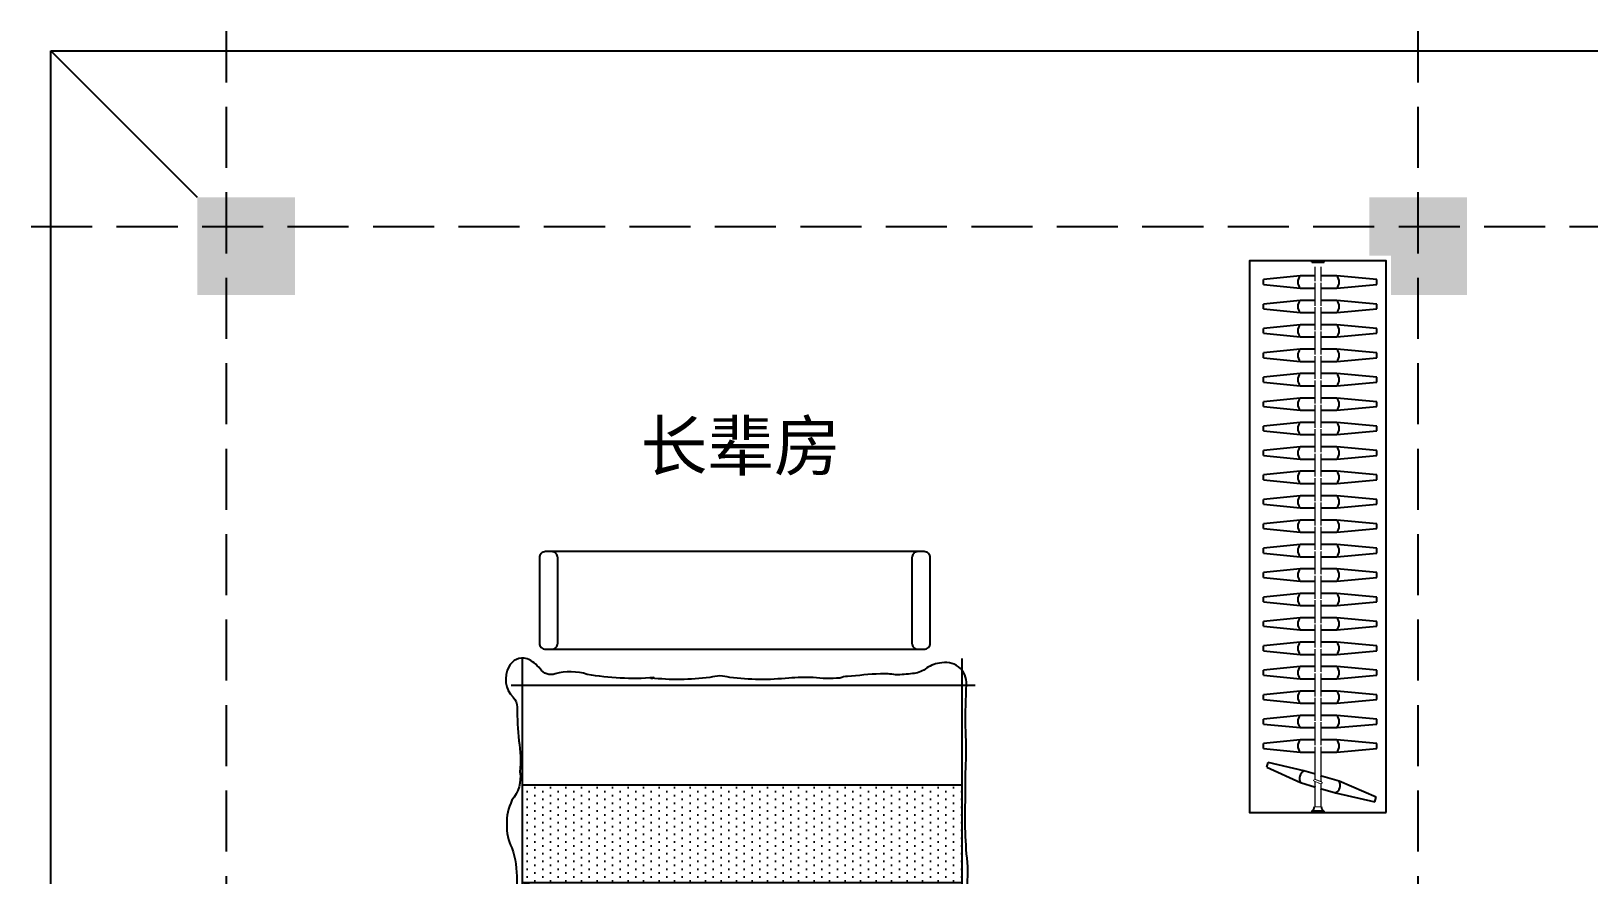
# Model space of a CAD drawing. Header units: millimetres. Extents: x -807114 to 558292, y -468455 to -61603.
# Drawn here: x -242581 to -236203, y -236712 to -233257 of the extents above; entities that cross this region are included whole.
import ezdxf

# ---------------------------------------------------------------- set-up
doc = ezdxf.new("R2010")
doc.units = ezdxf.units.MM
doc.header["$LTSCALE"] = 1000
doc.linetypes.add('DASH', pattern=[0.35, 0.25, -0.1])
for name, color, linetype in [('FF-FURN', 51, 'Continuous'), ('KL截面', 30, 'Continuous'), ('P-UN-FUR_i-固定家私', 45, 'Continuous'), ('建-轴', 1, 'Continuous')]:
    doc.layers.add(name, color=color, linetype=linetype)
doc.styles.add('D', font='simhei.ttf', dxfattribs={"width": 0.75, "height": 7})

# ---------------------------------------------------------------- blocks, each defined once
blk = doc.blocks.new('1800X2000床A')
at = {"linetype": 'Continuous'}
h = blk.add_hatch(dxfattribs=at)
h.set_pattern_fill('DOTS', color=57, scale=20, angle=90, style=0)
h.set_pattern_definition([(90, (-37064.08, -174013.955), (-31.75, 15.875), [0, -31.75])])
h.paths.add_polyline_path([(-900, -571.6), (-900, -171.6), (900, -171.6), (900, -571.6)])
for p, q in [((-900, 980), (-900, -1090.1)), ((900, 980), (900, -1090.1)), ((953.8, -980), (-946.7, -980))]:
    blk.add_line(p, q, dxfattribs=at)
at = {"color": 57, "linetype": 'Continuous'}
for p, q in [((900, 411.4), (-897.3, -171.6)), ((900, 438.2), (585.8, 356.9)), ((-946.7, 340.4), (-611.1, 340.4)), ((-169.7, 340.4), (140.3, 340.4)), ((656.5, 340.4), (900, 340.4)), ((-453.9, 289.6), (-946.7, 289.6)), ((402.8, 283.8), (-900, -78.9)), ((263.2, 289.6), (-292.6, 289.6)), ((900, 289.6), (424.5, 289.6)), ((900, -171.6), (-900, -171.6)), ((900, -571.6), (-900, -571.6))]:
    blk.add_line(p, q, dxfattribs=at)
at = {"color": 53, "linetype": 'Continuous'}
for points in [[(914.4, -522.6, 0.011501), (915.4, -658.1, -0.027887), (914.1, -811.9, 0.011645), (918.1, -983.7, -0.522577), (807.1, -1071, -0.144021), (749, -1047.2, 0.120265), (697.5, -1028.7, 0.023323), (627.9, -1023.4, -0.068959), (565.4, -1028.2, -0.011626), (430.6, -1016.8, -0.119793), (399.6, -1010.6, 0.046791), (290.8, -1012.6, -0.023628), (190.8, -1010.5, 0.055897), (-51.3, -1012.9, -0.053528), (-91.8, -1019.8, -0.053528), (-132.3, -1012.9, 0.055897), (-374.4, -1010.5, -0.187873), (-362, -1012.6, 0.036947), (-499.8, -1010.6, 0.036442), (-634.8, -1025.7, -0.141351), (-765.6, -1028.2, 0.342539), (-828.1, -1048.6, -0.123892), (-881.4, -1090, -0.37589), (-955.7, -1056.7, -0.329446), (-938.7, -931.9, 0.211134), (-921.8, -890.9, -0.024888), (-915.1, -753.9, 0.06219), (-910.4, -626.7, 0.218233), (-943, -510.5, -0.123513), (-964.3, -410.6, -0.129887), (-943.7, -314.7, 0.095063), (-923.8, -182.3, -0.016498), (-918.2, -32.3, 0.039412), (-910.4, 173.7, -0.025508), (-910.4, 327.9, 0.038458), (-913, 451.6, -0.058958), (-919.7, 588.7, -0.00267), (-914.9, 817.2, -0.013848), (-913.2, 980, -0.011292)], [(910.6, 980, -0.018567), (914.9, 761.8, -0.00267), (919.7, 533.2, -0.058958), (913, 396.2, 0.038458), (910.4, 272.5, -0.025508), (910.4, 118.3, 0.039412), (918.2, -87.7, -0.016498), (923.8, -237.7)], [(923.8, -237.7, 0.037552), (914.4, -522.6)]]:
    blk.add_lwpolyline(points, format="xyb", dxfattribs=at)
at = {"linetype": 'Continuous'}
blk.add_lwpolyline([(-950, 1020), (-950, 980), (950, 980), (950, 1020), (-950, 1020), (-950, 980)], dxfattribs=at)
at = {"color": 53, "linetype": 'Continuous'}
for centre, radius, start, end in [((443.9, 707.1), 1238, 170.14845, 190.63838), ((-407.9, -972.7), 1927.1, 79.52195, 101.00931), ((-1061.9, 702.8), 1018.5, 346.621, 13.23738), ((1936.5, 695.7), 1940.4, 173.02039, 186.64494), ((391.7, -1691.8), 2641.6, 82.66685, 98.5823), ((285.3, 706.9), 487.3, 329.87201, 28.93859), ((-404.9, -238.2), 948.7, 76.02967, 102.2512), ((375.5, -238.2), 948.7, 77.7488, 103.97033), ((29.9, 505.6), 661.9, 163.92635, 197.14087), ((-1667.9, 484.6), 1505.1, 353.15138, 7.55329), ((1638.5, 484.6), 1505.1, 172.44671, 186.84862), ((-59.2, 505.6), 661.9, 342.85913, 16.07365), ((-372, 3643.3), 3190, 262.78178, 265.34846), ((-472, 3643.3), 3190, 275.56203, 277.41037), ((393, 3966.4), 3498.4, 263.35369, 265.74417), ((293, 3966.4), 3498.4, 275.07117, 277.09886), ((-376.1, 1254.1), 970.4, 256.49859, 282.0521), ((346.7, 1254.1), 970.4, 257.9479, 283.50141)]:
    blk.add_arc(centre, radius, start, end, dxfattribs=at)
at = {"color": 59, "linetype": 'Continuous'}
for centre, radius, start, end in [((-379.1, -2731.9), 3663.7, 84.87604, 96.39087), ((1853.5, 686.6), 2630.3, 174.48255, 185.03645), ((-1148.5, 754.9), 1091.3, 346.13072, 9.52012), ((427.2, -2159.9), 3098.6, 84.05754, 98.1925), ((2200.9, 750.7), 2194.7, 175.17431, 187.14611), ((-109.7, 718.3), 864.5, 345.01444, 14.05404), ((-1146.4, 492.4), 573.1, 340.11607, 22.53742), ((1117, 492.4), 573.1, 157.46258, 199.88393), ((-426.1, -501), 1200.4, 76.82021, 99.55338), ((259, 469.5), 481.3, 151.92007, 201.95242), ((396.7, -501), 1200.4, 80.44662, 103.17979), ((-288.4, 469.5), 481.3, 338.04758, 28.07993), ((-561.2, 2818.8), 2357, 279.7319, 282.30021), ((-461.2, 2818.8), 2357, 262.10686, 265.8698), ((429.7, 3708.3), 3234.9, 262.61015, 264.74421), ((329.7, 3708.3), 3234.9, 274.8347, 277.49337), ((-382.6, 2242.4), 1941.4, 262.71281, 276.54095), ((353.3, 2242.4), 1941.4, 263.45905, 277.28719)]:
    blk.add_arc(centre, radius, start, end, dxfattribs=at)
blk = doc.blocks.new('*U9288')
at = {"ltscale": 750}
blk.add_wipeout([(0, 0), (2300, 0), (2300, 600), (0, 600)], dxfattribs=at)
at = {"color": 8}
for p, q in [((282.5, 522.3), (267.5, 372.3)), ((282.5, 522.3), (302.5, 522.3)), ((317.5, 372.3), (302.5, 522.3)), ((382.5, 522.3), (367.5, 372.3)), ((382.5, 522.3), (402.5, 522.3)), ((417.5, 372.3), (402.5, 522.3)), ((482.5, 522.3), (467.5, 372.3)), ((482.5, 522.3), (502.5, 522.3)), ((517.5, 372.3), (502.5, 522.3)), ((582.5, 522.3), (567.5, 372.3)), ((582.5, 522.3), (602.5, 522.3)), ((617.5, 372.3), (602.5, 522.3)), ((682.5, 522.3), (667.5, 372.3)), ((682.5, 522.3), (702.5, 522.3)), ((717.5, 372.3), (702.5, 522.3)), ((782.5, 522.3), (767.5, 372.3)), ((782.5, 522.3), (802.5, 522.3)), ((817.5, 372.3), (802.5, 522.3)), ((882.5, 522.3), (867.5, 372.3)), ((882.5, 522.3), (902.5, 522.3)), ((917.5, 372.3), (902.5, 522.3)), ((982.5, 522.3), (967.5, 372.3)), ((982.5, 522.3), (1002.5, 522.3)), ((1017.5, 372.3), (1002.5, 522.3)), ((1082.5, 522.3), (1067.5, 372.3)), ((1082.5, 522.3), (1102.5, 522.3)), ((1117.5, 372.3), (1102.5, 522.3)), ((1182.5, 522.3), (1167.5, 372.3)), ((1182.5, 522.3), (1202.5, 522.3)), ((1217.5, 372.3), (1202.5, 522.3)), ((1282.5, 522.3), (1267.5, 372.3)), ((1282.5, 522.3), (1302.5, 522.3)), ((1317.5, 372.3), (1302.5, 522.3)), ((1382.5, 522.3), (1367.5, 372.3)), ((1382.5, 522.3), (1402.5, 522.3)), ((1417.5, 372.3), (1402.5, 522.3)), ((1482.5, 522.3), (1467.5, 372.3)), ((1482.5, 522.3), (1502.5, 522.3)), ((1517.5, 372.3), (1502.5, 522.3)), ((1582.5, 522.3), (1567.5, 372.3)), ((1582.5, 522.3), (1602.5, 522.3)), ((1617.5, 372.3), (1602.5, 522.3)), ((1682.5, 522.3), (1667.5, 372.3)), ((1682.5, 522.3), (1702.5, 522.3)), ((1717.5, 372.3), (1702.5, 522.3)), ((1782.5, 522.3), (1767.5, 372.3)), ((1782.5, 522.3), (1802.5, 522.3)), ((1817.5, 372.3), (1802.5, 522.3)), ((1882.5, 522.3), (1867.5, 372.3)), ((1882.5, 522.3), (1902.5, 522.3)), ((1917.5, 372.3), (1902.5, 522.3)), ((1982.5, 522.3), (1967.5, 372.3)), ((1982.5, 522.3), (2002.5, 522.3)), ((2017.5, 372.3), (2002.5, 522.3)), ((2082.5, 522.3), (2067.5, 372.3)), ((2082.5, 522.3), (2102.5, 522.3)), ((2117.5, 372.3), (2102.5, 522.3)), ((2182.5, 522.3), (2167.5, 372.3)), ((2182.5, 522.3), (2202.5, 522.3)), ((2217.5, 372.3), (2202.5, 522.3)), ((205.4, 509.4), (142.5, 371.2)), ((190.4, 357), (224.6, 503.7)), ((205.4, 509.4), (224.6, 503.7)), ((26, 325), (20, 325)), ((26, 325), (20, 325)), ((20, 275), (20, 325)), ((26, 275), (26, 325)), ((26, 275), (26, 325)), ((26, 275), (20, 275)), ((26, 275), (20, 275)), ((45, 286), (45, 314)), ((45, 286), (45, 314)), ((100, 227.3), (63.6, 66.7)), ((82.7, 61), (148, 213.1)), ((267.5, 222.3), (282.5, 58.2)), ((302.5, 58.2), (317.5, 222.3)), ((367.5, 222.3), (382.5, 58.2)), ((402.5, 58.2), (417.5, 222.3)), ((467.5, 222.3), (482.5, 58.2)), ((502.5, 58.2), (517.5, 222.3)), ((567.5, 222.3), (582.5, 58.2)), ((602.5, 58.2), (617.5, 222.3)), ((667.5, 222.3), (682.5, 58.2)), ((702.5, 58.2), (717.5, 222.3)), ((767.5, 222.3), (782.5, 58.2)), ((802.5, 58.2), (817.5, 222.3)), ((867.5, 222.3), (882.5, 58.2)), ((902.5, 58.2), (917.5, 222.3)), ((967.5, 222.3), (982.5, 58.2)), ((1002.5, 58.2), (1017.5, 222.3)), ((1067.5, 222.3), (1082.5, 58.2)), ((1102.5, 58.2), (1117.5, 222.3)), ((1167.5, 222.3), (1182.5, 58.2)), ((1202.5, 58.2), (1217.5, 222.3)), ((1267.5, 222.3), (1282.5, 58.2)), ((1302.5, 58.2), (1317.5, 222.3)), ((1367.5, 222.3), (1382.5, 58.2)), ((1402.5, 58.2), (1417.5, 222.3)), ((1467.5, 222.3), (1482.5, 58.2)), ((1502.5, 58.2), (1517.5, 222.3)), ((1567.5, 222.3), (1582.5, 58.2)), ((1602.5, 58.2), (1617.5, 222.3)), ((1667.5, 222.3), (1682.5, 58.2)), ((1702.5, 58.2), (1717.5, 222.3)), ((1767.5, 222.3), (1782.5, 58.2)), ((1802.5, 58.2), (1817.5, 222.3)), ((1867.5, 222.3), (1882.5, 58.2)), ((1902.5, 58.2), (1917.5, 222.3)), ((1967.5, 222.3), (1982.5, 58.2)), ((2002.5, 58.2), (2017.5, 222.3)), ((2067.5, 222.3), (2082.5, 58.2)), ((2102.5, 58.2), (2117.5, 222.3)), ((2167.5, 222.3), (2182.5, 58.2)), ((2202.5, 58.2), (2217.5, 222.3)), ((63.6, 66.7), (82.7, 61)), ((282.5, 58.2), (302.5, 58.2)), ((382.5, 58.2), (402.5, 58.2)), ((482.5, 58.2), (502.5, 58.2)), ((582.5, 58.2), (602.5, 58.2)), ((682.5, 58.2), (702.5, 58.2)), ((782.5, 58.2), (802.5, 58.2)), ((882.5, 58.2), (902.5, 58.2)), ((982.5, 58.2), (1002.5, 58.2)), ((1082.5, 58.2), (1102.5, 58.2)), ((1182.5, 58.2), (1202.5, 58.2)), ((1282.5, 58.2), (1302.5, 58.2)), ((1382.5, 58.2), (1402.5, 58.2)), ((1482.5, 58.2), (1502.5, 58.2)), ((1582.5, 58.2), (1602.5, 58.2)), ((1682.5, 58.2), (1702.5, 58.2)), ((1782.5, 58.2), (1802.5, 58.2)), ((1882.5, 58.2), (1902.5, 58.2)), ((1982.5, 58.2), (2002.5, 58.2)), ((2082.5, 58.2), (2102.5, 58.2)), ((2182.5, 58.2), (2202.5, 58.2))]:
    blk.add_line(p, q, dxfattribs=at)
at = {"color": 8, "ltscale": 750}
for points in [[(20, 20), (2280, 20), (2280, 580), (20, 580)], [(45, 309.6), (2255, 309.6), (2255, 289.6), (45, 289.6)]]:
    blk.add_lwpolyline(points, close=True, dxfattribs=at)
at = {"color": 8}
for centre, start, end in [((45, 335.9), 209.91557, 269.94727), ((45, 335.9), 209.91557, 269.94727), ((45, 264.1), 90.05273, 150.08443), ((45, 264.1), 90.05273, 150.08443)]:
    blk.add_arc(centre, 21.9, start, end, dxfattribs=at)
at = {"color": 250}
for centre, start, end in [((159, 338.9), 29.94207, 117.14771), ((292.5, 346.1), 46.39718, 133.60282), ((392.5, 346.1), 46.39718, 133.60282), ((492.5, 346.1), 46.39718, 133.60282), ((592.5, 346.1), 46.39718, 133.60282), ((692.5, 346.1), 46.39718, 133.60282), ((792.5, 346.1), 46.39718, 133.60282), ((892.5, 346.1), 46.39718, 133.60282), ((992.5, 346.1), 46.39718, 133.60282), ((1092.5, 346.1), 46.39718, 133.60282), ((1192.5, 346.1), 46.39718, 133.60282), ((1292.5, 346.1), 46.39718, 133.60282), ((1392.5, 346.1), 46.39718, 133.60282), ((1492.5, 346.1), 46.39718, 133.60282), ((1592.5, 346.1), 46.39718, 133.60282), ((1692.5, 346.1), 46.39718, 133.60282), ((1792.5, 346.1), 46.39718, 133.60282), ((1892.5, 346.1), 46.39718, 133.60282), ((1992.5, 346.1), 46.39718, 133.60282), ((2092.5, 346.1), 46.39718, 133.60282), ((2192.5, 346.1), 46.39718, 133.60282), ((131.4, 245.4), 209.94207, 297.14771), ((292.5, 248.6), 226.39718, 313.60282), ((392.5, 248.6), 226.39718, 313.60282), ((492.5, 248.6), 226.39718, 313.60282), ((592.5, 248.6), 226.39718, 313.60282), ((692.5, 248.6), 226.39718, 313.60282), ((792.5, 248.6), 226.39718, 313.60282), ((892.5, 248.6), 226.39718, 313.60282), ((992.5, 248.6), 226.39718, 313.60282), ((1092.5, 248.6), 226.39718, 313.60282), ((1192.5, 248.6), 226.39718, 313.60282), ((1292.5, 248.6), 226.39718, 313.60282), ((1392.5, 248.6), 226.39718, 313.60282), ((1492.5, 248.6), 226.39718, 313.60282), ((1592.5, 248.6), 226.39718, 313.60282), ((1692.5, 248.6), 226.39718, 313.60282), ((1792.5, 248.6), 226.39718, 313.60282), ((1892.5, 248.6), 226.39718, 313.60282), ((1992.5, 248.6), 226.39718, 313.60282), ((2092.5, 248.6), 226.39718, 313.60282), ((2192.5, 248.6), 226.39718, 313.60282)]:
    blk.add_arc(centre, 36.3, start, end, dxfattribs=at)
at = {"color": 8, "ltscale": 750}
blk.add_wipeout([(45, 309.6), (2255, 309.6), (2255, 289.6), (45, 289.6)], dxfattribs=at)
at = {"color": 8}
for p, q in [((267.5, 372.3), (267.5, 309.6)), ((317.5, 309.6), (317.5, 372.3)), ((367.5, 372.3), (367.5, 309.6)), ((417.5, 309.6), (417.5, 372.3)), ((467.5, 372.3), (467.5, 309.6)), ((517.5, 309.6), (517.5, 372.3)), ((567.5, 372.3), (567.5, 309.6)), ((617.5, 309.6), (617.5, 372.3)), ((667.5, 372.3), (667.5, 309.6)), ((717.5, 309.6), (717.5, 372.3)), ((767.5, 372.3), (767.5, 309.6)), ((817.5, 309.6), (817.5, 372.3)), ((867.5, 372.3), (867.5, 309.6)), ((917.5, 309.6), (917.5, 372.3)), ((967.5, 372.3), (967.5, 309.6)), ((1017.5, 309.6), (1017.5, 372.3)), ((1067.5, 372.3), (1067.5, 309.6)), ((1117.5, 309.6), (1117.5, 372.3)), ((1167.5, 372.3), (1167.5, 309.6)), ((1217.5, 309.6), (1217.5, 372.3)), ((1267.5, 372.3), (1267.5, 309.6)), ((1317.5, 309.6), (1317.5, 372.3)), ((1367.5, 372.3), (1367.5, 309.6)), ((1417.5, 309.6), (1417.5, 372.3)), ((1467.5, 372.3), (1467.5, 309.6)), ((1517.5, 309.6), (1517.5, 372.3)), ((1567.5, 372.3), (1567.5, 309.6)), ((1617.5, 309.6), (1617.5, 372.3)), ((1667.5, 372.3), (1667.5, 309.6)), ((1717.5, 309.6), (1717.5, 372.3)), ((1767.5, 372.3), (1767.5, 309.6)), ((1817.5, 309.6), (1817.5, 372.3)), ((1867.5, 372.3), (1867.5, 309.6)), ((1917.5, 309.6), (1917.5, 372.3)), ((1967.5, 372.3), (1967.5, 309.6)), ((2017.5, 309.6), (2017.5, 372.3)), ((2067.5, 372.3), (2067.5, 309.6)), ((2117.5, 309.6), (2117.5, 372.3)), ((2167.5, 372.3), (2167.5, 309.6)), ((2217.5, 309.6), (2217.5, 372.3)), ((267.5, 289.6), (267.5, 222.3)), ((317.5, 222.3), (317.5, 289.6)), ((367.5, 289.6), (367.5, 222.3)), ((417.5, 222.3), (417.5, 289.6)), ((467.5, 289.6), (467.5, 222.3)), ((517.5, 222.3), (517.5, 289.6)), ((567.5, 289.6), (567.5, 222.3)), ((617.5, 222.3), (617.5, 289.6)), ((667.5, 289.6), (667.5, 222.3)), ((717.5, 222.3), (717.5, 289.6)), ((767.5, 289.6), (767.5, 222.3)), ((817.5, 222.3), (817.5, 289.6)), ((867.5, 289.6), (867.5, 222.3)), ((917.5, 222.3), (917.5, 289.6)), ((967.5, 289.6), (967.5, 222.3)), ((1017.5, 222.3), (1017.5, 289.6)), ((1067.5, 289.6), (1067.5, 222.3)), ((1117.5, 222.3), (1117.5, 289.6)), ((1167.5, 289.6), (1167.5, 222.3)), ((1217.5, 222.3), (1217.5, 289.6)), ((1267.5, 289.6), (1267.5, 222.3)), ((1317.5, 222.3), (1317.5, 289.6)), ((1367.5, 289.6), (1367.5, 222.3)), ((1417.5, 222.3), (1417.5, 289.6)), ((1467.5, 289.6), (1467.5, 222.3)), ((1517.5, 222.3), (1517.5, 289.6)), ((1567.5, 289.6), (1567.5, 222.3)), ((1617.5, 222.3), (1617.5, 289.6)), ((1667.5, 289.6), (1667.5, 222.3)), ((1717.5, 222.3), (1717.5, 289.6)), ((1767.5, 289.6), (1767.5, 222.3)), ((1817.5, 222.3), (1817.5, 289.6)), ((1867.5, 289.6), (1867.5, 222.3)), ((1917.5, 222.3), (1917.5, 289.6)), ((1967.5, 289.6), (1967.5, 222.3)), ((2017.5, 222.3), (2017.5, 289.6)), ((2067.5, 289.6), (2067.5, 222.3)), ((2117.5, 222.3), (2117.5, 289.6)), ((2167.5, 289.6), (2167.5, 222.3)), ((2217.5, 222.3), (2217.5, 289.6))]:
    blk.add_line(p, q, dxfattribs=at)
at = {"color": 8, "ltscale": 750}
blk.add_lwpolyline([(148.1, 310), (149.3, 313.2), (149.8, 313.8), (150.1, 314), (150.4, 314.2), (150.8, 314.3), (151.2, 314.4), (151.6, 314.4), (152, 314.4), (152.3, 314.3), (152.6, 314.2), (152.9, 314), (153.1, 313.8), (153.3, 313.5), (153.5, 313.3), (153.7, 313), (153.8, 312.8), (153.9, 312.4), (153.9, 312), (153.9, 311.6), (153.9, 311.5), (143.8, 285.9), (143.7, 285.8), (143.7, 285.7), (143.5, 285.5), (143.4, 285.5), (143.3, 285.3), (143.1, 285.2), (142.9, 285.1), (142.8, 285), (142.6, 285), (142.4, 284.9), (142.1, 284.8), (141.8, 284.9), (141.6, 284.8), (141.5, 284.8), (141.3, 284.9), (141, 284.9), (140.7, 285), (140.6, 285.1), (140.5, 285.2), (140.3, 285.3), (140.2, 285.4), (140.1, 285.5), (139.9, 285.6), (139.8, 285.7), (139.7, 285.9), (139.7, 286), (139.6, 286.1), (139.5, 286.2), (139.4, 286.4), (139.4, 286.6), (139.3, 286.7), (139.3, 286.9), (139.3, 287), (139.3, 287.2), (139.3, 287.4), (139.3, 287.6), (139.3, 287.8), (139.4, 288)], close=True, dxfattribs=at)
at = {"color": 8}
blk.add_wipeout([(2255, 313.6), (2255, 285.6), (2257, 285.5), (2258.5, 285.3), (2259.9, 285.1), (2262.1, 284.4), (2263.8, 283.8), (2265.7, 282.8), (2267.1, 282), (2268.4, 281.1), (2269.7, 280), (2270.7, 278.9), (2271.9, 277.7), (2272.7, 276.7), (2274, 274.6), (2280, 274.6), (2280, 324.6), (2274, 324.6), (2273.5, 323.7), (2273.1, 323.2), (2272.9, 322.9), (2272.6, 322.5), (2272.3, 322.1), (2272, 321.8), (2271.6, 321.3), (2271.2, 320.7), (2270.7, 320.3), (2270.3, 319.9), (2269.9, 319.5), (2269.2, 318.9), (2268.8, 318.5), (2268.1, 318), (2267.3, 317.4), (2266.8, 317.1), (2266.1, 316.7), (2265.4, 316.3), (2264.7, 315.9), (2263.6, 315.4), (2262.3, 314.9), (2261.5, 314.6), (2260.7, 314.4), (2259.5, 314.1), (2258.6, 313.9), (2257.4, 313.8), (2256.2, 313.7), (2255.8, 313.6), (2255, 313.6), (2255, 285.6)], dxfattribs=at)
for p, q in [((2274, 324.6), (2280, 324.6)), ((2274, 324.6), (2280, 324.6)), ((2274, 324.6), (2274, 274.6)), ((2280, 274.6), (2280, 324.6)), ((2274, 274.6), (2280, 274.6)), ((2274, 274.6), (2280, 274.6))]:
    blk.add_line(p, q, dxfattribs=at)
at = {"color": 8, "ltscale": 750}
for points in [[(148.1, 310), (149.3, 313.2), (149.8, 313.8), (150.1, 314), (150.4, 314.2), (150.8, 314.3), (151.2, 314.4), (151.6, 314.4), (152, 314.4), (152.3, 314.3), (152.6, 314.2), (152.9, 314), (153.1, 313.8), (153.3, 313.5), (153.5, 313.3), (153.7, 313), (153.8, 312.8), (153.9, 312.4), (153.9, 312), (153.9, 311.6), (153.9, 311.5), (143.8, 285.9), (143.7, 285.8), (143.7, 285.7), (143.5, 285.5), (143.4, 285.5), (143.3, 285.3), (143.1, 285.2), (142.9, 285.1), (142.8, 285), (142.6, 285), (142.4, 284.9), (142.1, 284.8), (141.8, 284.9), (141.6, 284.8), (141.5, 284.8), (141.3, 284.9), (141, 284.9), (140.7, 285), (140.6, 285.1), (140.5, 285.2), (140.3, 285.3), (140.2, 285.4), (140.1, 285.5), (139.9, 285.6), (139.8, 285.7), (139.7, 285.9), (139.7, 286), (139.6, 286.1), (139.5, 286.2), (139.4, 286.4), (139.4, 286.6), (139.3, 286.7), (139.3, 286.9), (139.3, 287), (139.3, 287.2), (139.3, 287.4), (139.3, 287.6), (139.3, 287.8), (139.4, 288)], [(290.1, 309.8), (290.1, 313.3), (290.3, 314), (290.5, 314.3), (290.7, 314.6), (291.1, 314.9), (291.4, 315.1), (291.8, 315.3), (292.1, 315.3), (292.5, 315.4), (292.8, 315.4), (293.1, 315.3), (293.4, 315.2), (293.7, 315.1), (294, 314.9), (294.2, 314.7), (294.4, 314.5), (294.6, 314.2), (294.8, 313.9), (295, 313.5), (295, 313.4), (295, 285.9), (294.9, 285.7), (294.9, 285.6), (294.8, 285.4), (294.8, 285.3), (294.7, 285.2), (294.6, 285), (294.5, 284.8), (294.3, 284.7), (294.2, 284.6), (294, 284.4), (293.8, 284.3), (293.5, 284.2), (293.3, 284), (293.2, 284), (293, 284), (292.7, 283.9), (292.4, 283.9), (292.3, 283.9), (292.1, 284), (292, 284), (291.8, 284), (291.6, 284.1), (291.5, 284.2), (291.4, 284.2), (291.2, 284.3), (291.1, 284.4), (291, 284.5), (290.9, 284.6), (290.7, 284.7), (290.6, 284.9), (290.5, 285), (290.4, 285.2), (290.4, 285.3), (290.3, 285.4), (290.2, 285.6), (290.2, 285.8), (290.1, 286), (290.1, 286.2)], [(390.1, 309.8), (390.1, 313.3), (390.3, 314), (390.5, 314.3), (390.7, 314.6), (391.1, 314.9), (391.4, 315.1), (391.8, 315.3), (392.1, 315.3), (392.5, 315.4), (392.8, 315.4), (393.1, 315.3), (393.4, 315.2), (393.7, 315.1), (394, 314.9), (394.2, 314.7), (394.4, 314.5), (394.6, 314.2), (394.8, 313.9), (395, 313.5), (395, 313.4), (395, 285.9), (394.9, 285.7), (394.9, 285.6), (394.8, 285.4), (394.8, 285.3), (394.7, 285.2), (394.6, 285), (394.5, 284.8), (394.3, 284.7), (394.2, 284.6), (394, 284.4), (393.8, 284.3), (393.5, 284.2), (393.3, 284), (393.2, 284), (393, 284), (392.7, 283.9), (392.4, 283.9), (392.3, 283.9), (392.1, 284), (392, 284), (391.8, 284), (391.6, 284.1), (391.5, 284.2), (391.4, 284.2), (391.2, 284.3), (391.1, 284.4), (391, 284.5), (390.9, 284.6), (390.7, 284.7), (390.6, 284.9), (390.5, 285), (390.4, 285.2), (390.4, 285.3), (390.3, 285.4), (390.2, 285.6), (390.2, 285.8), (390.1, 286), (390.1, 286.2)], [(490.1, 309.8), (490.1, 313.3), (490.3, 314), (490.5, 314.3), (490.7, 314.6), (491.1, 314.9), (491.4, 315.1), (491.8, 315.3), (492.1, 315.3), (492.5, 315.4), (492.8, 315.4), (493.1, 315.3), (493.4, 315.2), (493.7, 315.1), (494, 314.9), (494.2, 314.7), (494.4, 314.5), (494.6, 314.2), (494.8, 313.9), (495, 313.5), (495, 313.4), (495, 285.9), (494.9, 285.7), (494.9, 285.6), (494.8, 285.4), (494.8, 285.3), (494.7, 285.2), (494.6, 285), (494.5, 284.8), (494.3, 284.7), (494.2, 284.6), (494, 284.4), (493.8, 284.3), (493.5, 284.2), (493.3, 284), (493.2, 284), (493, 284), (492.7, 283.9), (492.4, 283.9), (492.3, 283.9), (492.1, 284), (492, 284), (491.8, 284), (491.6, 284.1), (491.5, 284.2), (491.4, 284.2), (491.2, 284.3), (491.1, 284.4), (491, 284.5), (490.9, 284.6), (490.7, 284.7), (490.6, 284.9), (490.5, 285), (490.4, 285.2), (490.4, 285.3), (490.3, 285.4), (490.2, 285.6), (490.2, 285.8), (490.1, 286), (490.1, 286.2)], [(590.1, 309.8), (590.1, 313.3), (590.3, 314), (590.5, 314.3), (590.7, 314.6), (591.1, 314.9), (591.4, 315.1), (591.8, 315.3), (592.1, 315.3), (592.5, 315.4), (592.8, 315.4), (593.1, 315.3), (593.4, 315.2), (593.7, 315.1), (594, 314.9), (594.2, 314.7), (594.4, 314.5), (594.6, 314.2), (594.8, 313.9), (595, 313.5), (595, 313.4), (595, 285.9), (594.9, 285.7), (594.9, 285.6), (594.8, 285.4), (594.8, 285.3), (594.7, 285.2), (594.6, 285), (594.5, 284.8), (594.3, 284.7), (594.2, 284.6), (594, 284.4), (593.8, 284.3), (593.5, 284.2), (593.3, 284), (593.2, 284), (593, 284), (592.7, 283.9), (592.4, 283.9), (592.3, 283.9), (592.1, 284), (592, 284), (591.8, 284), (591.6, 284.1), (591.5, 284.2), (591.4, 284.2), (591.2, 284.3), (591.1, 284.4), (591, 284.5), (590.9, 284.6), (590.7, 284.7), (590.6, 284.9), (590.5, 285), (590.4, 285.2), (590.4, 285.3), (590.3, 285.4), (590.2, 285.6), (590.2, 285.8), (590.1, 286), (590.1, 286.2)], [(690.1, 309.8), (690.1, 313.3), (690.3, 314), (690.5, 314.3), (690.7, 314.6), (691.1, 314.9), (691.4, 315.1), (691.8, 315.3), (692.1, 315.3), (692.5, 315.4), (692.8, 315.4), (693.1, 315.3), (693.4, 315.2), (693.7, 315.1), (694, 314.9), (694.2, 314.7), (694.4, 314.5), (694.6, 314.2), (694.8, 313.9), (695, 313.5), (695, 313.4), (695, 285.9), (694.9, 285.7), (694.9, 285.6), (694.8, 285.4), (694.8, 285.3), (694.7, 285.2), (694.6, 285), (694.5, 284.8), (694.3, 284.7), (694.2, 284.6), (694, 284.4), (693.8, 284.3), (693.5, 284.2), (693.3, 284), (693.2, 284), (693, 284), (692.7, 283.9), (692.4, 283.9), (692.3, 283.9), (692.1, 284), (692, 284), (691.8, 284), (691.6, 284.1), (691.5, 284.2), (691.4, 284.2), (691.2, 284.3), (691.1, 284.4), (691, 284.5), (690.9, 284.6), (690.7, 284.7), (690.6, 284.9), (690.5, 285), (690.4, 285.2), (690.4, 285.3), (690.3, 285.4), (690.2, 285.6), (690.2, 285.8), (690.1, 286), (690.1, 286.2)], [(790.1, 309.8), (790.1, 313.3), (790.3, 314), (790.5, 314.3), (790.7, 314.6), (791.1, 314.9), (791.4, 315.1), (791.8, 315.3), (792.1, 315.3), (792.5, 315.4), (792.8, 315.4), (793.1, 315.3), (793.4, 315.2), (793.7, 315.1), (794, 314.9), (794.2, 314.7), (794.4, 314.5), (794.6, 314.2), (794.8, 313.9), (795, 313.5), (795, 313.4), (795, 285.9), (794.9, 285.7), (794.9, 285.6), (794.8, 285.4), (794.8, 285.3), (794.7, 285.2), (794.6, 285), (794.5, 284.8), (794.3, 284.7), (794.2, 284.6), (794, 284.4), (793.8, 284.3), (793.5, 284.2), (793.3, 284), (793.2, 284), (793, 284), (792.7, 283.9), (792.4, 283.9), (792.3, 283.9), (792.1, 284), (792, 284), (791.8, 284), (791.6, 284.1), (791.5, 284.2), (791.4, 284.2), (791.2, 284.3), (791.1, 284.4), (791, 284.5), (790.9, 284.6), (790.7, 284.7), (790.6, 284.9), (790.5, 285), (790.4, 285.2), (790.4, 285.3), (790.3, 285.4), (790.2, 285.6), (790.2, 285.8), (790.1, 286), (790.1, 286.2)], [(890.1, 309.8), (890.1, 313.3), (890.3, 314), (890.5, 314.3), (890.7, 314.6), (891.1, 314.9), (891.4, 315.1), (891.8, 315.3), (892.1, 315.3), (892.5, 315.4), (892.8, 315.4), (893.1, 315.3), (893.4, 315.2), (893.7, 315.1), (894, 314.9), (894.2, 314.7), (894.4, 314.5), (894.6, 314.2), (894.8, 313.9), (895, 313.5), (895, 313.4), (895, 285.9), (894.9, 285.7), (894.9, 285.6), (894.8, 285.4), (894.8, 285.3), (894.7, 285.2), (894.6, 285), (894.5, 284.8), (894.3, 284.7), (894.2, 284.6), (894, 284.4), (893.8, 284.3), (893.5, 284.2), (893.3, 284), (893.2, 284), (893, 284), (892.7, 283.9), (892.4, 283.9), (892.3, 283.9), (892.1, 284), (892, 284), (891.8, 284), (891.6, 284.1), (891.5, 284.2), (891.4, 284.2), (891.2, 284.3), (891.1, 284.4), (891, 284.5), (890.9, 284.6), (890.7, 284.7), (890.6, 284.9), (890.5, 285), (890.4, 285.2), (890.4, 285.3), (890.3, 285.4), (890.2, 285.6), (890.2, 285.8), (890.1, 286), (890.1, 286.2)], [(990.1, 309.8), (990.1, 313.3), (990.3, 314), (990.5, 314.3), (990.7, 314.6), (991.1, 314.9), (991.4, 315.1), (991.8, 315.3), (992.1, 315.3), (992.5, 315.4), (992.8, 315.4), (993.1, 315.3), (993.4, 315.2), (993.7, 315.1), (994, 314.9), (994.2, 314.7), (994.4, 314.5), (994.6, 314.2), (994.8, 313.9), (995, 313.5), (995, 313.4), (995, 285.9), (994.9, 285.7), (994.9, 285.6), (994.8, 285.4), (994.8, 285.3), (994.7, 285.2), (994.6, 285), (994.5, 284.8), (994.3, 284.7), (994.2, 284.6), (994, 284.4), (993.8, 284.3), (993.5, 284.2), (993.3, 284), (993.2, 284), (993, 284), (992.7, 283.9), (992.4, 283.9), (992.3, 283.9), (992.1, 284), (992, 284), (991.8, 284), (991.6, 284.1), (991.5, 284.2), (991.4, 284.2), (991.2, 284.3), (991.1, 284.4), (991, 284.5), (990.9, 284.6), (990.7, 284.7), (990.6, 284.9), (990.5, 285), (990.4, 285.2), (990.4, 285.3), (990.3, 285.4), (990.2, 285.6), (990.2, 285.8), (990.1, 286), (990.1, 286.2)], [(1090.1, 309.8), (1090.1, 313.3), (1090.3, 314), (1090.5, 314.3), (1090.7, 314.6), (1091.1, 314.9), (1091.4, 315.1), (1091.8, 315.3), (1092.1, 315.3), (1092.5, 315.4), (1092.8, 315.4), (1093.1, 315.3), (1093.4, 315.2), (1093.7, 315.1), (1094, 314.9), (1094.2, 314.7), (1094.4, 314.5), (1094.6, 314.2), (1094.8, 313.9), (1095, 313.5), (1095, 313.4), (1095, 285.9), (1094.9, 285.7), (1094.9, 285.6), (1094.8, 285.4), (1094.8, 285.3), (1094.7, 285.2), (1094.6, 285), (1094.5, 284.8), (1094.3, 284.7), (1094.2, 284.6), (1094, 284.4), (1093.8, 284.3), (1093.5, 284.2), (1093.3, 284), (1093.2, 284), (1093, 284), (1092.7, 283.9), (1092.4, 283.9), (1092.3, 283.9), (1092.1, 284), (1092, 284), (1091.8, 284), (1091.6, 284.1), (1091.5, 284.2), (1091.4, 284.2), (1091.2, 284.3), (1091.1, 284.4), (1091, 284.5), (1090.9, 284.6), (1090.7, 284.7), (1090.6, 284.9), (1090.5, 285), (1090.4, 285.2), (1090.4, 285.3), (1090.3, 285.4), (1090.2, 285.6), (1090.2, 285.8), (1090.1, 286), (1090.1, 286.2)], [(1190.1, 309.8), (1190.1, 313.3), (1190.3, 314), (1190.5, 314.3), (1190.7, 314.6), (1191.1, 314.9), (1191.4, 315.1), (1191.8, 315.3), (1192.1, 315.3), (1192.5, 315.4), (1192.8, 315.4), (1193.1, 315.3), (1193.4, 315.2), (1193.7, 315.1), (1194, 314.9), (1194.2, 314.7), (1194.4, 314.5), (1194.6, 314.2), (1194.8, 313.9), (1195, 313.5), (1195, 313.4), (1195, 285.9), (1194.9, 285.7), (1194.9, 285.6), (1194.8, 285.4), (1194.8, 285.3), (1194.7, 285.2), (1194.6, 285), (1194.5, 284.8), (1194.3, 284.7), (1194.2, 284.6), (1194, 284.4), (1193.8, 284.3), (1193.5, 284.2), (1193.3, 284), (1193.2, 284), (1193, 284), (1192.7, 283.9), (1192.4, 283.9), (1192.3, 283.9), (1192.1, 284), (1192, 284), (1191.8, 284), (1191.6, 284.1), (1191.5, 284.2), (1191.4, 284.2), (1191.2, 284.3), (1191.1, 284.4), (1191, 284.5), (1190.9, 284.6), (1190.7, 284.7), (1190.6, 284.9), (1190.5, 285), (1190.4, 285.2), (1190.4, 285.3), (1190.3, 285.4), (1190.2, 285.6), (1190.2, 285.8), (1190.1, 286), (1190.1, 286.2)], [(1290.1, 309.8), (1290.1, 313.3), (1290.3, 314), (1290.5, 314.3), (1290.7, 314.6), (1291.1, 314.9), (1291.4, 315.1), (1291.8, 315.3), (1292.1, 315.3), (1292.5, 315.4), (1292.8, 315.4), (1293.1, 315.3), (1293.4, 315.2), (1293.7, 315.1), (1294, 314.9), (1294.2, 314.7), (1294.4, 314.5), (1294.6, 314.2), (1294.8, 313.9), (1295, 313.5), (1295, 313.4), (1295, 285.9), (1294.9, 285.7), (1294.9, 285.6), (1294.8, 285.4), (1294.8, 285.3), (1294.7, 285.2), (1294.6, 285), (1294.5, 284.8), (1294.3, 284.7), (1294.2, 284.6), (1294, 284.4), (1293.8, 284.3), (1293.5, 284.2), (1293.3, 284), (1293.2, 284), (1293, 284), (1292.7, 283.9), (1292.4, 283.9), (1292.3, 283.9), (1292.1, 284), (1292, 284), (1291.8, 284), (1291.6, 284.1), (1291.5, 284.2), (1291.4, 284.2), (1291.2, 284.3), (1291.1, 284.4), (1291, 284.5), (1290.9, 284.6), (1290.7, 284.7), (1290.6, 284.9), (1290.5, 285), (1290.4, 285.2), (1290.4, 285.3), (1290.3, 285.4), (1290.2, 285.6), (1290.2, 285.8), (1290.1, 286), (1290.1, 286.2)], [(1390.1, 309.8), (1390.1, 313.3), (1390.3, 314), (1390.5, 314.3), (1390.7, 314.6), (1391.1, 314.9), (1391.4, 315.1), (1391.8, 315.3), (1392.1, 315.3), (1392.5, 315.4), (1392.8, 315.4), (1393.1, 315.3), (1393.4, 315.2), (1393.7, 315.1), (1394, 314.9), (1394.2, 314.7), (1394.4, 314.5), (1394.6, 314.2), (1394.8, 313.9), (1395, 313.5), (1395, 313.4), (1395, 285.9), (1394.9, 285.7), (1394.9, 285.6), (1394.8, 285.4), (1394.8, 285.3), (1394.7, 285.2), (1394.6, 285), (1394.5, 284.8), (1394.3, 284.7), (1394.2, 284.6), (1394, 284.4), (1393.8, 284.3), (1393.5, 284.2), (1393.3, 284), (1393.2, 284), (1393, 284), (1392.7, 283.9), (1392.4, 283.9), (1392.3, 283.9), (1392.1, 284), (1392, 284), (1391.8, 284), (1391.6, 284.1), (1391.5, 284.2), (1391.4, 284.2), (1391.2, 284.3), (1391.1, 284.4), (1391, 284.5), (1390.9, 284.6), (1390.7, 284.7), (1390.6, 284.9), (1390.5, 285), (1390.4, 285.2), (1390.4, 285.3), (1390.3, 285.4), (1390.2, 285.6), (1390.2, 285.8), (1390.1, 286), (1390.1, 286.2)], [(1490.1, 309.8), (1490.1, 313.3), (1490.3, 314), (1490.5, 314.3), (1490.7, 314.6), (1491.1, 314.9), (1491.4, 315.1), (1491.8, 315.3), (1492.1, 315.3), (1492.5, 315.4), (1492.8, 315.4), (1493.1, 315.3), (1493.4, 315.2), (1493.7, 315.1), (1494, 314.9), (1494.2, 314.7), (1494.4, 314.5), (1494.6, 314.2), (1494.8, 313.9), (1495, 313.5), (1495, 313.4), (1495, 285.9), (1494.9, 285.7), (1494.9, 285.6), (1494.8, 285.4), (1494.8, 285.3), (1494.7, 285.2), (1494.6, 285), (1494.5, 284.8), (1494.3, 284.7), (1494.2, 284.6), (1494, 284.4), (1493.8, 284.3), (1493.5, 284.2), (1493.3, 284), (1493.2, 284), (1493, 284), (1492.7, 283.9), (1492.4, 283.9), (1492.3, 283.9), (1492.1, 284), (1492, 284), (1491.8, 284), (1491.6, 284.1), (1491.5, 284.2), (1491.4, 284.2), (1491.2, 284.3), (1491.1, 284.4), (1491, 284.5), (1490.9, 284.6), (1490.7, 284.7), (1490.6, 284.9), (1490.5, 285), (1490.4, 285.2), (1490.4, 285.3), (1490.3, 285.4), (1490.2, 285.6), (1490.2, 285.8), (1490.1, 286), (1490.1, 286.2)], [(1590.1, 309.8), (1590.1, 313.3), (1590.3, 314), (1590.5, 314.3), (1590.7, 314.6), (1591.1, 314.9), (1591.4, 315.1), (1591.8, 315.3), (1592.1, 315.3), (1592.5, 315.4), (1592.8, 315.4), (1593.1, 315.3), (1593.4, 315.2), (1593.7, 315.1), (1594, 314.9), (1594.2, 314.7), (1594.4, 314.5), (1594.6, 314.2), (1594.8, 313.9), (1595, 313.5), (1595, 313.4), (1595, 285.9), (1594.9, 285.7), (1594.9, 285.6), (1594.8, 285.4), (1594.8, 285.3), (1594.7, 285.2), (1594.6, 285), (1594.5, 284.8), (1594.3, 284.7), (1594.2, 284.6), (1594, 284.4), (1593.8, 284.3), (1593.5, 284.2), (1593.3, 284), (1593.2, 284), (1593, 284), (1592.7, 283.9), (1592.4, 283.9), (1592.3, 283.9), (1592.1, 284), (1592, 284), (1591.8, 284), (1591.6, 284.1), (1591.5, 284.2), (1591.4, 284.2), (1591.2, 284.3), (1591.1, 284.4), (1591, 284.5), (1590.9, 284.6), (1590.7, 284.7), (1590.6, 284.9), (1590.5, 285), (1590.4, 285.2), (1590.4, 285.3), (1590.3, 285.4), (1590.2, 285.6), (1590.2, 285.8), (1590.1, 286), (1590.1, 286.2)], [(1690.1, 309.8), (1690.1, 313.3), (1690.3, 314), (1690.5, 314.3), (1690.7, 314.6), (1691.1, 314.9), (1691.4, 315.1), (1691.8, 315.3), (1692.1, 315.3), (1692.5, 315.4), (1692.8, 315.4), (1693.1, 315.3), (1693.4, 315.2), (1693.7, 315.1), (1694, 314.9), (1694.2, 314.7), (1694.4, 314.5), (1694.6, 314.2), (1694.8, 313.9), (1695, 313.5), (1695, 313.4), (1695, 285.9), (1694.9, 285.7), (1694.9, 285.6), (1694.8, 285.4), (1694.8, 285.3), (1694.7, 285.2), (1694.6, 285), (1694.5, 284.8), (1694.3, 284.7), (1694.2, 284.6), (1694, 284.4), (1693.8, 284.3), (1693.5, 284.2), (1693.3, 284), (1693.2, 284), (1693, 284), (1692.7, 283.9), (1692.4, 283.9), (1692.3, 283.9), (1692.1, 284), (1692, 284), (1691.8, 284), (1691.6, 284.1), (1691.5, 284.2), (1691.4, 284.2), (1691.2, 284.3), (1691.1, 284.4), (1691, 284.5), (1690.9, 284.6), (1690.7, 284.7), (1690.6, 284.9), (1690.5, 285), (1690.4, 285.2), (1690.4, 285.3), (1690.3, 285.4), (1690.2, 285.6), (1690.2, 285.8), (1690.1, 286), (1690.1, 286.2)], [(1790.1, 309.8), (1790.1, 313.3), (1790.3, 314), (1790.5, 314.3), (1790.7, 314.6), (1791.1, 314.9), (1791.4, 315.1), (1791.8, 315.3), (1792.1, 315.3), (1792.5, 315.4), (1792.8, 315.4), (1793.1, 315.3), (1793.4, 315.2), (1793.7, 315.1), (1794, 314.9), (1794.2, 314.7), (1794.4, 314.5), (1794.6, 314.2), (1794.8, 313.9), (1795, 313.5), (1795, 313.4), (1795, 285.9), (1794.9, 285.7), (1794.9, 285.6), (1794.8, 285.4), (1794.8, 285.3), (1794.7, 285.2), (1794.6, 285), (1794.5, 284.8), (1794.3, 284.7), (1794.2, 284.6), (1794, 284.4), (1793.8, 284.3), (1793.5, 284.2), (1793.3, 284), (1793.2, 284), (1793, 284), (1792.7, 283.9), (1792.4, 283.9), (1792.3, 283.9), (1792.1, 284), (1792, 284), (1791.8, 284), (1791.6, 284.1), (1791.5, 284.2), (1791.4, 284.2), (1791.2, 284.3), (1791.1, 284.4), (1791, 284.5), (1790.9, 284.6), (1790.7, 284.7), (1790.6, 284.9), (1790.5, 285), (1790.4, 285.2), (1790.4, 285.3), (1790.3, 285.4), (1790.2, 285.6), (1790.2, 285.8), (1790.1, 286), (1790.1, 286.2)], [(1890.1, 309.8), (1890.1, 313.3), (1890.3, 314), (1890.5, 314.3), (1890.7, 314.6), (1891.1, 314.9), (1891.4, 315.1), (1891.8, 315.3), (1892.1, 315.3), (1892.5, 315.4), (1892.8, 315.4), (1893.1, 315.3), (1893.4, 315.2), (1893.7, 315.1), (1894, 314.9), (1894.2, 314.7), (1894.4, 314.5), (1894.6, 314.2), (1894.8, 313.9), (1895, 313.5), (1895, 313.4), (1895, 285.9), (1894.9, 285.7), (1894.9, 285.6), (1894.8, 285.4), (1894.8, 285.3), (1894.7, 285.2), (1894.6, 285), (1894.5, 284.8), (1894.3, 284.7), (1894.2, 284.6), (1894, 284.4), (1893.8, 284.3), (1893.5, 284.2), (1893.3, 284), (1893.2, 284), (1893, 284), (1892.7, 283.9), (1892.4, 283.9), (1892.3, 283.9), (1892.1, 284), (1892, 284), (1891.8, 284), (1891.6, 284.1), (1891.5, 284.2), (1891.4, 284.2), (1891.2, 284.3), (1891.1, 284.4), (1891, 284.5), (1890.9, 284.6), (1890.7, 284.7), (1890.6, 284.9), (1890.5, 285), (1890.4, 285.2), (1890.4, 285.3), (1890.3, 285.4), (1890.2, 285.6), (1890.2, 285.8), (1890.1, 286), (1890.1, 286.2)], [(1990.1, 309.8), (1990.1, 313.3), (1990.3, 314), (1990.5, 314.3), (1990.7, 314.6), (1991.1, 314.9), (1991.4, 315.1), (1991.8, 315.3), (1992.1, 315.3), (1992.5, 315.4), (1992.8, 315.4), (1993.1, 315.3), (1993.4, 315.2), (1993.7, 315.1), (1994, 314.9), (1994.2, 314.7), (1994.4, 314.5), (1994.6, 314.2), (1994.8, 313.9), (1995, 313.5), (1995, 313.4), (1995, 285.9), (1994.9, 285.7), (1994.9, 285.6), (1994.8, 285.4), (1994.8, 285.3), (1994.7, 285.2), (1994.6, 285), (1994.5, 284.8), (1994.3, 284.7), (1994.2, 284.6), (1994, 284.4), (1993.8, 284.3), (1993.5, 284.2), (1993.3, 284), (1993.2, 284), (1993, 284), (1992.7, 283.9), (1992.4, 283.9), (1992.3, 283.9), (1992.1, 284), (1992, 284), (1991.8, 284), (1991.6, 284.1), (1991.5, 284.2), (1991.4, 284.2), (1991.2, 284.3), (1991.1, 284.4), (1991, 284.5), (1990.9, 284.6), (1990.7, 284.7), (1990.6, 284.9), (1990.5, 285), (1990.4, 285.2), (1990.4, 285.3), (1990.3, 285.4), (1990.2, 285.6), (1990.2, 285.8), (1990.1, 286), (1990.1, 286.2)], [(2090.1, 309.8), (2090.1, 313.3), (2090.3, 314), (2090.5, 314.3), (2090.7, 314.6), (2091.1, 314.9), (2091.4, 315.1), (2091.8, 315.3), (2092.1, 315.3), (2092.5, 315.4), (2092.8, 315.4), (2093.1, 315.3), (2093.4, 315.2), (2093.7, 315.1), (2094, 314.9), (2094.2, 314.7), (2094.4, 314.5), (2094.6, 314.2), (2094.8, 313.9), (2095, 313.5), (2095, 313.4), (2095, 285.9), (2094.9, 285.7), (2094.9, 285.6), (2094.8, 285.4), (2094.8, 285.3), (2094.7, 285.2), (2094.6, 285), (2094.5, 284.8), (2094.3, 284.7), (2094.2, 284.6), (2094, 284.4), (2093.8, 284.3), (2093.5, 284.2), (2093.3, 284), (2093.2, 284), (2093, 284), (2092.7, 283.9), (2092.4, 283.9), (2092.3, 283.9), (2092.1, 284), (2092, 284), (2091.8, 284), (2091.6, 284.1), (2091.5, 284.2), (2091.4, 284.2), (2091.2, 284.3), (2091.1, 284.4), (2091, 284.5), (2090.9, 284.6), (2090.7, 284.7), (2090.6, 284.9), (2090.5, 285), (2090.4, 285.2), (2090.4, 285.3), (2090.3, 285.4), (2090.2, 285.6), (2090.2, 285.8), (2090.1, 286), (2090.1, 286.2)], [(2190.1, 309.8), (2190.1, 313.3), (2190.3, 314), (2190.5, 314.3), (2190.7, 314.6), (2191.1, 314.9), (2191.4, 315.1), (2191.8, 315.3), (2192.1, 315.3), (2192.5, 315.4), (2192.8, 315.4), (2193.1, 315.3), (2193.4, 315.2), (2193.7, 315.1), (2194, 314.9), (2194.2, 314.7), (2194.4, 314.5), (2194.6, 314.2), (2194.8, 313.9), (2195, 313.5), (2195, 313.4), (2195, 285.9), (2194.9, 285.7), (2194.9, 285.6), (2194.8, 285.4), (2194.8, 285.3), (2194.7, 285.2), (2194.6, 285), (2194.5, 284.8), (2194.3, 284.7), (2194.2, 284.6), (2194, 284.4), (2193.8, 284.3), (2193.5, 284.2), (2193.3, 284), (2193.2, 284), (2193, 284), (2192.7, 283.9), (2192.4, 283.9), (2192.3, 283.9), (2192.1, 284), (2192, 284), (2191.8, 284), (2191.6, 284.1), (2191.5, 284.2), (2191.4, 284.2), (2191.2, 284.3), (2191.1, 284.4), (2191, 284.5), (2190.9, 284.6), (2190.7, 284.7), (2190.6, 284.9), (2190.5, 285), (2190.4, 285.2), (2190.4, 285.3), (2190.3, 285.4), (2190.2, 285.6), (2190.2, 285.8), (2190.1, 286), (2190.1, 286.2)]]:
    blk.add_wipeout(points, dxfattribs=at)
at = {"color": 8}
for p, q in [((142.5, 371.2), (124.3, 309.6)), ((176.5, 309.6), (190.4, 357)), ((118.4, 289.6), (100, 227.3)), ((148, 213.1), (170.5, 289.6))]:
    blk.add_line(p, q, dxfattribs=at)
blk = doc.blocks.new('角几A')
at = {"color": 0, "linetype": 'Continuous'}
blk.add_lwpolyline([(800, 278.1, 0.414214), (775, 303.1), (-775, 303.1, 0.414214), (-800, 278.1), (-800, -71.9, 0.414214), (-775, -96.9), (775, -96.9, 0.414214), (800, -71.9)], format="xyb", close=True, dxfattribs=at)
at = {"color": 57, "linetype": 'Continuous'}
for points in [[(-750, -96.9, 0.414214), (-725, -71.9), (-725, 278.1, 0.414214), (-750, 303.1)], [(750, 303.1, 0.414214), (725, 278.1), (725, -71.9, 0.414214), (750, -96.9)]]:
    blk.add_lwpolyline(points, format="xyb", dxfattribs=at)

msp = doc.modelspace()

# ---------------------------------------------------------------- hatches: boundary and pattern name
h = msp.add_hatch(color=251)
h.dxf.hatch_style = 1
h.paths.add_polyline_path([(-241901.2, -234336.6), (-241501.2, -234336.6), (-241501.2, -233936.6), (-241901.2, -233936.6)])
h = msp.add_hatch(color=251)
h.dxf.hatch_style = 1
h.paths.add_polyline_path([(-237101.2, -234336.6), (-236701.2, -234336.6), (-236701.2, -233936.6), (-237101.2, -233936.6)])

# ---------------------------------------------------------------- linework, layer by layer
at = {"color": 2}
msp.add_line((-242501.2, -233336.6), (-241901.2, -233936.6), dxfattribs=at)
at = {"layer": '建-轴', "linetype": 'DASH'}
for p, q in [((-241781.2, -247816.6), (-241781.2, -233256.6)), ((-236901.2, -247816.6), (-236901.2, -233256.6)), ((-242581.2, -234056.6), (-228221.2, -234056.6))]:
    msp.add_line(p, q, dxfattribs=at)

# ---------------------------------------------------------------- block references
at = {"layer": 'FF-FURN'}
msp.add_blockref('角几A', (-239699.7, -235691.3), dxfattribs=at)
at = {"layer": 'FF-FURN', "xscale": -1, "rotation": 180}
msp.add_blockref('1800X2000床A', (-239669.2, -236916.6), dxfattribs=at)

# ---------------------------------------------------------------- texts
at = {"layer": 'KL截面', "linetype": 'ByBlock', "style": 'D'}
msp.add_text('长辈房', height=200, dxfattribs=at).set_placement((-240084.9, -235054.9))

# ---------------------------------------------------------------- next in the draw order: block references
at = {"layer": 'P-UN-FUR_i-固定家私', "ltscale": 750, "extrusion": (0, 0, -1), "xscale": -1, "zscale": -1, "rotation": 270}
msp.add_blockref('*U9288', (237012.3, -236476.6), dxfattribs=at)

# ---------------------------------------------------------------- next in the draw order: linework, layer by layer
at = {"color": 2}
msp.add_lwpolyline([(-242501.2, -233336.6), (-228301.2, -233336.6), (-228301.2, -247536.6), (-242501.2, -247536.6)], close=True, dxfattribs=at)

doc.saveas('drawing.dxf')
